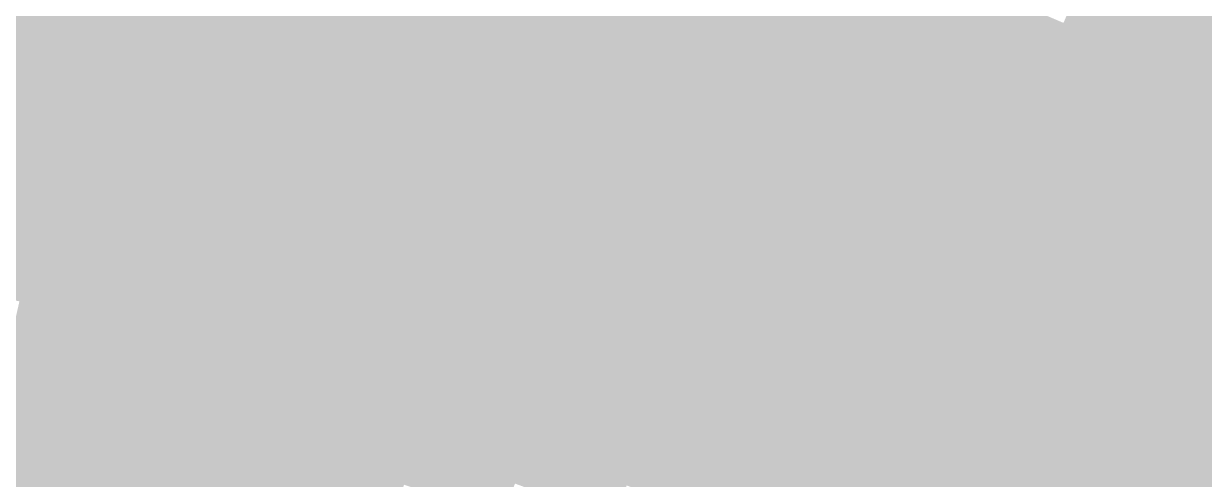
# Model space of a CAD drawing. Header units: inches. Extents: x -266 to 784, y -170 to 213.
# Drawn here: x 25.53 to 57.28, y 108.39 to 120.66 of the extents above; entities that cross this region are included whole.
import ezdxf

# ---------------------------------------------------------------- set-up
doc = ezdxf.new("R2010")
doc.units = ezdxf.units.IN
doc.header["$MEASUREMENT"] = 0

msp = doc.modelspace()

# ---------------------------------------------------------------- linework, layer by layer
at = {"color": 73, "true_color": 0xa5bb5d}
msp.add_solid([(33.605807, 121.435784), (33.87252, 122.39956), (36.575869, 120.574482), (36.866154, 121.531423)], dxfattribs=at)
at = {"color": 73, "true_color": 0xa4b65b}
msp.add_solid([(36.866154, 121.531423), (37.156439, 122.488363), (39.837581, 120.590079), (40.151263, 121.539607)], dxfattribs=at)
at = {"color": 55, "true_color": 0xa2b259}
msp.add_solid([(40.151263, 121.539607), (40.464945, 122.489135), (43.121901, 120.51764), (43.458791, 121.459184)], dxfattribs=at)
at = {"color": 55, "true_color": 0xa0ae56}
msp.add_solid([(43.458791, 121.459184), (43.795681, 122.400728), (46.42646, 120.356071), (46.786355, 121.289064)], dxfattribs=at)
at = {"color": 55, "true_color": 0x969d4e}
msp.add_solid([(53.897095, 121.589898), (54.302336, 122.504107), (56.864827, 120.230576), (57.292383, 121.134565)], dxfattribs=at)
at = {"color": 63, "true_color": 0xa8c361}
msp.add_solid([(27.168554, 120.987064), (27.387655, 121.962766), (30.129542, 120.283875), (30.372522, 121.253907)], dxfattribs=at)
at = {"color": 63, "true_color": 0xa7bf5f}
msp.add_solid([(30.372522, 121.253907), (30.615503, 122.223938), (33.339095, 120.472008), (33.605807, 121.435784)], dxfattribs=at)
at = {"color": 55, "true_color": 0x9eaa54}
msp.add_solid([(46.786355, 121.289064), (47.14625, 122.222057), (49.748846, 120.104339), (50.13153, 121.028219)], dxfattribs=at)
at = {"color": 55, "true_color": 0x9ca552}
msp.add_solid([(50.13153, 121.028219), (50.514213, 121.952098), (53.086612, 119.761478), (53.491853, 120.675688)], dxfattribs=at)
at = {"color": 63, "true_color": 0xaac863}
msp.add_solid([(23.99611, 120.636589), (24.1912, 121.617375), (26.949453, 120.011362), (27.168554, 120.987064)], dxfattribs=at)
at = {"color": 63, "true_color": 0xa9bf5f}
msp.add_solid([(33.339095, 120.472008), (33.605807, 121.435784), (36.285585, 119.617542), (36.575869, 120.574482)], dxfattribs=at)
at = {"color": 63, "true_color": 0xa8bb5d}
msp.add_solid([(36.575869, 120.574482), (36.866154, 121.531423), (39.523899, 119.640551), (39.837581, 120.590079)], dxfattribs=at)
at = {"color": 63, "true_color": 0xa6b65b}
msp.add_solid([(39.837581, 120.590079), (40.151263, 121.539607), (42.785011, 119.576096), (43.121901, 120.51764)], dxfattribs=at)
at = {"color": 55, "true_color": 0xa4b259}
msp.add_solid([(43.121901, 120.51764), (43.458791, 121.459184), (46.066565, 119.423078), (46.42646, 120.356071)], dxfattribs=at)
at = {"color": 55, "true_color": 0x9aa150}
msp.add_solid([(53.491853, 120.675688), (53.897095, 121.589898), (56.437272, 119.326587), (56.864827, 120.230576)], dxfattribs=at)
at = {"color": 63, "true_color": 0xacc863}
msp.add_solid([(26.949453, 120.011362), (27.168554, 120.987064), (29.886562, 119.313844), (30.129542, 120.283875)], dxfattribs=at)
at = {"color": 63, "true_color": 0xabc361}
msp.add_solid([(30.129542, 120.283875), (30.372522, 121.253907), (33.072382, 119.508232), (33.339095, 120.472008)], dxfattribs=at)
at = {"color": 55, "true_color": 0xa2ae56}
msp.add_solid([(46.42646, 120.356071), (46.786355, 121.289064), (49.366163, 119.18046), (49.748846, 120.104339)], dxfattribs=at)
at = {"color": 55, "true_color": 0xa0aa54}
msp.add_solid([(49.748846, 120.104339), (50.13153, 121.028219), (52.681371, 118.847268), (53.086612, 119.761478)], dxfattribs=at)
at = {"color": 55, "true_color": 0x989d4e}
msp.add_solid([(56.864827, 120.230576), (57.292383, 121.134565), (59.798307, 118.798832), (60.247918, 119.692056)], dxfattribs=at)
at = {"color": 55, "true_color": 0x9ea552}
msp.add_solid([(53.086612, 119.761478), (53.491853, 120.675688), (56.009717, 118.422597), (56.437272, 119.326587)], dxfattribs=at)
at = {"color": 63, "true_color": 0xadcc65}
msp.add_solid([(23.801019, 119.655804), (23.99611, 120.636589), (26.730351, 119.03566), (26.949453, 120.011362)], dxfattribs=at)
at = {"color": 63, "true_color": 0xadc361}
msp.add_solid([(33.072382, 119.508232), (33.339095, 120.472008), (35.9953, 118.660602), (36.285585, 119.617542)], dxfattribs=at)
at = {"color": 63, "true_color": 0xabbf5f}
msp.add_solid([(36.285585, 119.617542), (36.575869, 120.574482), (39.210218, 118.691023), (39.523899, 119.640551)], dxfattribs=at)
at = {"color": 63, "true_color": 0xaabb5d}
msp.add_solid([(39.523899, 119.640551), (39.837581, 120.590079), (42.448122, 118.634552), (42.785011, 119.576096)], dxfattribs=at)
at = {"color": 63, "true_color": 0xa8b65b}
msp.add_solid([(42.785011, 119.576096), (43.121901, 120.51764), (45.70667, 118.490085), (46.066565, 119.423078)], dxfattribs=at)
at = {"color": 55, "true_color": 0xa6b259}
msp.add_solid([(46.066565, 119.423078), (46.42646, 120.356071), (48.983479, 118.25658), (49.366163, 119.18046)], dxfattribs=at)
at = {"color": 63, "true_color": 0xaec863}
msp.add_solid([(29.886562, 119.313844), (30.129542, 120.283875), (32.805669, 118.544456), (33.072382, 119.508232)], dxfattribs=at)
at = {"color": 55, "true_color": 0xa4ae56}
msp.add_solid([(49.366163, 119.18046), (49.748846, 120.104339), (52.27613, 117.933058), (52.681371, 118.847268)], dxfattribs=at)
at = {"color": 55, "true_color": 0x9ca150}
msp.add_solid([(56.437272, 119.326587), (56.864827, 120.230576), (59.348696, 117.905608), (59.798307, 118.798832)], dxfattribs=at)
at = {"color": 63, "true_color": 0xb0cc65}
msp.add_solid([(26.730351, 119.03566), (26.949453, 120.011362), (29.643582, 118.343813), (29.886562, 119.313844)], dxfattribs=at)
at = {"color": 55, "true_color": 0xa2aa54}
msp.add_solid([(52.681371, 118.847268), (53.086612, 119.761478), (55.582162, 117.518608), (56.009717, 118.422597)], dxfattribs=at)
at = {"color": 63, "true_color": 0xb1d068}
msp.add_solid([(23.605929, 118.675019), (23.801019, 119.655804), (26.51125, 118.059958), (26.730351, 119.03566)], dxfattribs=at)
at = {"color": 63, "true_color": 0xb1c863}
msp.add_solid([(32.805669, 118.544456), (33.072382, 119.508232), (35.705015, 117.703661), (35.9953, 118.660602)], dxfattribs=at)
at = {"color": 63, "true_color": 0xafc361}
msp.add_solid([(35.9953, 118.660602), (36.285585, 119.617542), (38.896536, 117.741494), (39.210218, 118.691023)], dxfattribs=at)
at = {"color": 63, "true_color": 0xaebf5f}
msp.add_solid([(39.210218, 118.691023), (39.523899, 119.640551), (42.111232, 117.693008), (42.448122, 118.634552)], dxfattribs=at)
at = {"color": 63, "true_color": 0xacbb5d}
msp.add_solid([(42.448122, 118.634552), (42.785011, 119.576096), (45.346775, 117.557093), (45.70667, 118.490085)], dxfattribs=at)
at = {"color": 63, "true_color": 0xaab65b}
msp.add_solid([(45.70667, 118.490085), (46.066565, 119.423078), (48.600796, 117.332701), (48.983479, 118.25658)], dxfattribs=at)
at = {"color": 63, "true_color": 0xb2cc65}
msp.add_solid([(29.643582, 118.343813), (29.886562, 119.313844), (32.538956, 117.58068), (32.805669, 118.544456)], dxfattribs=at)
at = {"color": 63, "true_color": 0xa8b259}
msp.add_solid([(48.983479, 118.25658), (49.366163, 119.18046), (51.870888, 117.018849), (52.27613, 117.933058)], dxfattribs=at)
at = {"color": 55, "true_color": 0xa0a552}
msp.add_solid([(56.009717, 118.422597), (56.437272, 119.326587), (58.899084, 117.012383), (59.348696, 117.905608)], dxfattribs=at)
at = {"color": 63, "true_color": 0xb3d068}
msp.add_solid([(26.51125, 118.059958), (26.730351, 119.03566), (29.400602, 117.373782), (29.643582, 118.343813)], dxfattribs=at)
at = {"color": 55, "true_color": 0xa6ae56}
msp.add_solid([(52.27613, 117.933058), (52.681371, 118.847268), (55.154607, 116.614619), (55.582162, 117.518608)], dxfattribs=at)
at = {"color": 63, "true_color": 0xb5d46a}
msp.add_solid([(23.410839, 117.694234), (23.605929, 118.675019), (26.292149, 117.084256), (26.51125, 118.059958)], dxfattribs=at)
at = {"color": 63, "true_color": 0xb5cc65}
msp.add_solid([(32.538956, 117.58068), (32.805669, 118.544456), (35.414731, 116.746721), (35.705015, 117.703661)], dxfattribs=at)
at = {"color": 63, "true_color": 0xb3c863}
msp.add_solid([(35.705015, 117.703661), (35.9953, 118.660602), (38.582854, 116.791966), (38.896536, 117.741494)], dxfattribs=at)
at = {"color": 63, "true_color": 0xb2c361}
msp.add_solid([(38.896536, 117.741494), (39.210218, 118.691023), (41.774342, 116.751464), (42.111232, 117.693008)], dxfattribs=at)
at = {"color": 63, "true_color": 0xb0bf5f}
msp.add_solid([(42.111232, 117.693008), (42.448122, 118.634552), (44.98688, 116.6241), (45.346775, 117.557093)], dxfattribs=at)
at = {"color": 63, "true_color": 0xaebb5d}
msp.add_solid([(45.346775, 117.557093), (45.70667, 118.490085), (48.218112, 116.408821), (48.600796, 117.332701)], dxfattribs=at)
at = {"color": 63, "true_color": 0xb6d068}
msp.add_solid([(29.400602, 117.373782), (29.643582, 118.343813), (32.272244, 116.616904), (32.538956, 117.58068)], dxfattribs=at)
at = {"color": 63, "true_color": 0xacb65b}
msp.add_solid([(48.600796, 117.332701), (48.983479, 118.25658), (51.465647, 116.104639), (51.870888, 117.018849)], dxfattribs=at)
at = {"color": 55, "true_color": 0xa4aa54}
msp.add_solid([(55.582162, 117.518608), (56.009717, 118.422597), (58.449473, 116.119159), (58.899084, 117.012383)], dxfattribs=at)
at = {"color": 63, "true_color": 0xb7d46a}
msp.add_solid([(26.292149, 117.084256), (26.51125, 118.059958), (29.157622, 116.40375), (29.400602, 117.373782)], dxfattribs=at)
at = {"color": 63, "true_color": 0xaab259}
msp.add_solid([(51.870888, 117.018849), (52.27613, 117.933058), (54.727052, 115.71063), (55.154607, 116.614619)], dxfattribs=at)
at = {"color": 63, "true_color": 0xb8d96c}
msp.add_solid([(23.215748, 116.713448), (23.410839, 117.694234), (26.073048, 116.108553), (26.292149, 117.084256)], dxfattribs=at)
at = {"color": 63, "true_color": 0xb8d068}
msp.add_solid([(32.272244, 116.616904), (32.538956, 117.58068), (35.124446, 115.789781), (35.414731, 116.746721)], dxfattribs=at)
at = {"color": 63, "true_color": 0xb7cc65}
msp.add_solid([(35.414731, 116.746721), (35.705015, 117.703661), (38.269172, 115.842438), (38.582854, 116.791966)], dxfattribs=at)
at = {"color": 63, "true_color": 0xb6c863}
msp.add_solid([(38.582854, 116.791966), (38.896536, 117.741494), (41.437452, 115.80992), (41.774342, 116.751464)], dxfattribs=at)
at = {"color": 63, "true_color": 0xb4c361}
msp.add_solid([(41.774342, 116.751464), (42.111232, 117.693008), (44.626985, 115.691107), (44.98688, 116.6241)], dxfattribs=at)
at = {"color": 63, "true_color": 0xb2bf5f}
msp.add_solid([(44.98688, 116.6241), (45.346775, 117.557093), (47.835429, 115.484942), (48.218112, 116.408821)], dxfattribs=at)
at = {"color": 55, "true_color": 0xa8ae56}
msp.add_solid([(55.154607, 116.614619), (55.582162, 117.518608), (57.999862, 115.225935), (58.449473, 116.119159)], dxfattribs=at)
at = {"color": 63, "true_color": 0xbad46a}
msp.add_solid([(29.157622, 116.40375), (29.400602, 117.373782), (32.005531, 115.653128), (32.272244, 116.616904)], dxfattribs=at)
at = {"color": 63, "true_color": 0xb0bb5d}
msp.add_solid([(48.218112, 116.408821), (48.600796, 117.332701), (51.060406, 115.190429), (51.465647, 116.104639)], dxfattribs=at)
at = {"color": 63, "true_color": 0xbbd96c}
msp.add_solid([(26.073048, 116.108553), (26.292149, 117.084256), (28.914641, 115.433719), (29.157622, 116.40375)], dxfattribs=at)
at = {"color": 63, "true_color": 0xafb65b}
msp.add_solid([(51.465647, 116.104639), (51.870888, 117.018849), (54.299497, 114.80664), (54.727052, 115.71063)], dxfattribs=at)
at = {"color": 63, "true_color": 0xbcdd6e}
msp.add_solid([(23.020658, 115.732663), (23.215748, 116.713448), (25.853946, 115.132851), (26.073048, 116.108553)], dxfattribs=at)
at = {"color": 63, "true_color": 0xbcd46a}
msp.add_solid([(32.005531, 115.653128), (32.272244, 116.616904), (34.834161, 114.83284), (35.124446, 115.789781)], dxfattribs=at)
at = {"color": 63, "true_color": 0xbbd068}
msp.add_solid([(35.124446, 115.789781), (35.414731, 116.746721), (37.955491, 114.89291), (38.269172, 115.842438)], dxfattribs=at)
at = {"color": 63, "true_color": 0xb9cc65}
msp.add_solid([(38.269172, 115.842438), (38.582854, 116.791966), (41.100562, 114.868376), (41.437452, 115.80992)], dxfattribs=at)
at = {"color": 63, "true_color": 0xb8c863}
msp.add_solid([(41.437452, 115.80992), (41.774342, 116.751464), (44.267089, 114.758114), (44.626985, 115.691107)], dxfattribs=at)
at = {"color": 63, "true_color": 0xb6c361}
msp.add_solid([(44.626985, 115.691107), (44.98688, 116.6241), (47.452746, 114.561062), (47.835429, 115.484942)], dxfattribs=at)
at = {"color": 63, "true_color": 0xadb259}
msp.add_solid([(54.727052, 115.71063), (55.154607, 116.614619), (57.55025, 114.332711), (57.999862, 115.225935)], dxfattribs=at)
at = {"color": 63, "true_color": 0xbdd96c}
msp.add_solid([(28.914641, 115.433719), (29.157622, 116.40375), (31.738818, 114.689352), (32.005531, 115.653128)], dxfattribs=at)
at = {"color": 63, "true_color": 0xb5bf5f}
msp.add_solid([(47.835429, 115.484942), (48.218112, 116.408821), (50.655164, 114.276219), (51.060406, 115.190429)], dxfattribs=at)
at = {"color": 53, "true_color": 0xbfdd6e}
msp.add_solid([(25.853946, 115.132851), (26.073048, 116.108553), (28.671661, 114.463688), (28.914641, 115.433719)], dxfattribs=at)
at = {"color": 63, "true_color": 0xb3bb5d}
msp.add_solid([(51.060406, 115.190429), (51.465647, 116.104639), (53.871942, 113.902651), (54.299497, 114.80664)], dxfattribs=at)
at = {"color": 53, "true_color": 0xc0e170}
msp.add_solid([(22.825568, 114.751878), (23.020658, 115.732663), (25.634845, 114.157149), (25.853946, 115.132851)], dxfattribs=at)
at = {"color": 53, "true_color": 0xc0d96c}
msp.add_solid([(31.738818, 114.689352), (32.005531, 115.653128), (34.543877, 113.8759), (34.834161, 114.83284)], dxfattribs=at)
at = {"color": 53, "true_color": 0xbfd46a}
msp.add_solid([(34.834161, 114.83284), (35.124446, 115.789781), (37.641809, 113.943382), (37.955491, 114.89291)], dxfattribs=at)
at = {"color": 63, "true_color": 0xbdd068}
msp.add_solid([(37.955491, 114.89291), (38.269172, 115.842438), (40.763672, 113.926832), (41.100562, 114.868376)], dxfattribs=at)
at = {"color": 63, "true_color": 0xbccc65}
msp.add_solid([(41.100562, 114.868376), (41.437452, 115.80992), (43.907194, 113.825121), (44.267089, 114.758114)], dxfattribs=at)
at = {"color": 63, "true_color": 0xbac863}
msp.add_solid([(44.267089, 114.758114), (44.626985, 115.691107), (47.070062, 113.637182), (47.452746, 114.561062)], dxfattribs=at)
at = {"color": 63, "true_color": 0xb1b65b}
msp.add_solid([(54.299497, 114.80664), (54.727052, 115.71063), (57.100639, 113.439486), (57.55025, 114.332711)], dxfattribs=at)
at = {"color": 53, "true_color": 0xc1dd6e}
msp.add_solid([(28.671661, 114.463688), (28.914641, 115.433719), (31.472105, 113.725576), (31.738818, 114.689352)], dxfattribs=at)
at = {"color": 63, "true_color": 0xb9c361}
msp.add_solid([(47.452746, 114.561062), (47.835429, 115.484942), (50.249923, 113.36201), (50.655164, 114.276219)], dxfattribs=at)
at = {"color": 53, "true_color": 0xc2e170}
msp.add_solid([(25.634845, 114.157149), (25.853946, 115.132851), (28.428681, 113.493657), (28.671661, 114.463688)], dxfattribs=at)
at = {"color": 63, "true_color": 0xb7bf5f}
msp.add_solid([(50.655164, 114.276219), (51.060406, 115.190429), (53.444387, 112.998662), (53.871942, 113.902651)], dxfattribs=at)
at = {"color": 53, "true_color": 0xc3e572}
msp.add_solid([(22.630477, 113.771093), (22.825568, 114.751878), (25.415744, 113.181447), (25.634845, 114.157149)], dxfattribs=at)
at = {"color": 53, "true_color": 0xc4dd6e}
msp.add_solid([(31.472105, 113.725576), (31.738818, 114.689352), (34.253592, 112.91896), (34.543877, 113.8759)], dxfattribs=at)
at = {"color": 53, "true_color": 0xc2d96c}
msp.add_solid([(34.543877, 113.8759), (34.834161, 114.83284), (37.328127, 112.993853), (37.641809, 113.943382)], dxfattribs=at)
at = {"color": 53, "true_color": 0xc1d46a}
msp.add_solid([(37.641809, 113.943382), (37.955491, 114.89291), (40.426782, 112.985288), (40.763672, 113.926832)], dxfattribs=at)
at = {"color": 53, "true_color": 0xc0d068}
msp.add_solid([(40.763672, 113.926832), (41.100562, 114.868376), (43.547299, 112.892129), (43.907194, 113.825121)], dxfattribs=at)
at = {"color": 63, "true_color": 0xbecc65}
msp.add_solid([(43.907194, 113.825121), (44.267089, 114.758114), (46.687379, 112.713303), (47.070062, 113.637182)], dxfattribs=at)
at = {"color": 63, "true_color": 0xb5bb5d}
msp.add_solid([(53.871942, 113.902651), (54.299497, 114.80664), (56.651028, 112.546262), (57.100639, 113.439486)], dxfattribs=at)
at = {"color": 53, "true_color": 0xc5e170}
msp.add_solid([(28.428681, 113.493657), (28.671661, 114.463688), (31.205393, 112.7618), (31.472105, 113.725576)], dxfattribs=at)
at = {"color": 63, "true_color": 0xbdc863}
msp.add_solid([(47.070062, 113.637182), (47.452746, 114.561062), (49.844682, 112.4478), (50.249923, 113.36201)], dxfattribs=at)
at = {"color": 63, "true_color": 0xb3b65b}
msp.add_solid([(57.100639, 113.439486), (57.55025, 114.332711), (59.867386, 112.004001), (60.338782, 112.885922)], dxfattribs=at)
at = {"color": 53, "true_color": 0xc6e572}
msp.add_solid([(25.415744, 113.181447), (25.634845, 114.157149), (28.185701, 112.523625), (28.428681, 113.493657)], dxfattribs=at)
at = {"color": 63, "true_color": 0xbbc361}
msp.add_solid([(50.249923, 113.36201), (50.655164, 114.276219), (53.016832, 112.094672), (53.444387, 112.998662)], dxfattribs=at)
at = {"color": 53, "true_color": 0xc8e170}
msp.add_solid([(31.205393, 112.7618), (31.472105, 113.725576), (33.963307, 111.962019), (34.253592, 112.91896)], dxfattribs=at)
at = {"color": 53, "true_color": 0xc6dd6e}
msp.add_solid([(34.253592, 112.91896), (34.543877, 113.8759), (37.014445, 112.044325), (37.328127, 112.993853)], dxfattribs=at)
at = {"color": 53, "true_color": 0xc5d96c}
msp.add_solid([(37.328127, 112.993853), (37.641809, 113.943382), (40.089893, 112.043744), (40.426782, 112.985288)], dxfattribs=at)
at = {"color": 53, "true_color": 0xc4d46a}
msp.add_solid([(40.426782, 112.985288), (40.763672, 113.926832), (43.187404, 111.959136), (43.547299, 112.892129)], dxfattribs=at)
at = {"color": 53, "true_color": 0xc2d068}
msp.add_solid([(43.547299, 112.892129), (43.907194, 113.825121), (46.304695, 111.789423), (46.687379, 112.713303)], dxfattribs=at)
at = {"color": 63, "true_color": 0xb9bf5f}
msp.add_solid([(53.444387, 112.998662), (53.871942, 113.902651), (56.201416, 111.653038), (56.651028, 112.546262)], dxfattribs=at)
at = {"color": 53, "true_color": 0xc9e572}
msp.add_solid([(28.185701, 112.523625), (28.428681, 113.493657), (30.93868, 111.798024), (31.205393, 112.7618)], dxfattribs=at)
at = {"color": 53, "true_color": 0xc1cc65}
msp.add_solid([(46.687379, 112.713303), (47.070062, 113.637182), (49.43944, 111.53359), (49.844682, 112.4478)], dxfattribs=at)
at = {"color": 53, "true_color": 0xbfc863}
msp.add_solid([(49.844682, 112.4478), (50.249923, 113.36201), (52.589276, 111.190683), (53.016832, 112.094672)], dxfattribs=at)
at = {"color": 63, "true_color": 0xb7bb5d}
msp.add_solid([(56.651028, 112.546262), (57.100639, 113.439486), (59.395989, 111.122079), (59.867386, 112.004001)], dxfattribs=at)
at = {"color": 71, "true_color": 0xcaea74}
msp.add_solid([(25.196643, 112.205745), (25.415744, 113.181447), (27.942721, 111.553594), (28.185701, 112.523625)], dxfattribs=at)
at = {"color": 53, "true_color": 0xcbe572}
msp.add_solid([(30.93868, 111.798024), (31.205393, 112.7618), (33.673023, 111.005079), (33.963307, 111.962019)], dxfattribs=at)
at = {"color": 53, "true_color": 0xcae170}
msp.add_solid([(33.963307, 111.962019), (34.253592, 112.91896), (36.700764, 111.094797), (37.014445, 112.044325)], dxfattribs=at)
at = {"color": 53, "true_color": 0xc9dd6e}
msp.add_solid([(37.014445, 112.044325), (37.328127, 112.993853), (39.753003, 111.1022), (40.089893, 112.043744)], dxfattribs=at)
at = {"color": 53, "true_color": 0xc8d96c}
msp.add_solid([(40.089893, 112.043744), (40.426782, 112.985288), (42.827509, 111.026143), (43.187404, 111.959136)], dxfattribs=at)
at = {"color": 53, "true_color": 0xc6d46a}
msp.add_solid([(43.187404, 111.959136), (43.547299, 112.892129), (45.922012, 110.865544), (46.304695, 111.789423)], dxfattribs=at)
at = {"color": 63, "true_color": 0xbdc361}
msp.add_solid([(53.016832, 112.094672), (53.444387, 112.998662), (55.751805, 110.759813), (56.201416, 111.653038)], dxfattribs=at)
at = {"color": 71, "true_color": 0xccea74}
msp.add_solid([(27.942721, 111.553594), (28.185701, 112.523625), (30.671967, 110.834248), (30.93868, 111.798024)], dxfattribs=at)
at = {"color": 53, "true_color": 0xc5d068}
msp.add_solid([(46.304695, 111.789423), (46.687379, 112.713303), (49.034199, 110.61938), (49.43944, 111.53359)], dxfattribs=at)
at = {"color": 53, "true_color": 0xc3cc65}
msp.add_solid([(49.43944, 111.53359), (49.844682, 112.4478), (52.161721, 110.286694), (52.589276, 111.190683)], dxfattribs=at)
at = {"color": 63, "true_color": 0xbbbf5f}
msp.add_solid([(56.201416, 111.653038), (56.651028, 112.546262), (58.924592, 110.240158), (59.395989, 111.122079)], dxfattribs=at)
at = {"color": 71, "true_color": 0xcdee76}
msp.add_solid([(24.977541, 111.230043), (25.196643, 112.205745), (27.699741, 110.583563), (27.942721, 111.553594)], dxfattribs=at)
at = {"color": 53, "true_color": 0xc1c863}
msp.add_solid([(52.589276, 111.190683), (53.016832, 112.094672), (55.302194, 109.866589), (55.751805, 110.759813)], dxfattribs=at)
at = {"color": 61, "true_color": 0xcfea74}
msp.add_solid([(30.671967, 110.834248), (30.93868, 111.798024), (33.382738, 110.048139), (33.673023, 111.005079)], dxfattribs=at)
at = {"color": 53, "true_color": 0xcee572}
msp.add_solid([(33.673023, 111.005079), (33.963307, 111.962019), (36.387082, 110.145269), (36.700764, 111.094797)], dxfattribs=at)
at = {"color": 53, "true_color": 0xcde170}
msp.add_solid([(36.700764, 111.094797), (37.014445, 112.044325), (39.416113, 110.160656), (39.753003, 111.1022)], dxfattribs=at)
at = {"color": 53, "true_color": 0xccdd6e}
msp.add_solid([(39.753003, 111.1022), (40.089893, 112.043744), (42.467614, 110.09315), (42.827509, 111.026143)], dxfattribs=at)
at = {"color": 53, "true_color": 0xcad96c}
msp.add_solid([(42.827509, 111.026143), (43.187404, 111.959136), (45.539328, 109.941664), (45.922012, 110.865544)], dxfattribs=at)
at = {"color": 53, "true_color": 0xc9d46a}
msp.add_solid([(45.922012, 110.865544), (46.304695, 111.789423), (48.628958, 109.705171), (49.034199, 110.61938)], dxfattribs=at)
at = {"color": 61, "true_color": 0xd0ee76}
msp.add_solid([(27.699741, 110.583563), (27.942721, 111.553594), (30.405254, 109.870471), (30.671967, 110.834248)], dxfattribs=at)
at = {"color": 53, "true_color": 0xc7d068}
msp.add_solid([(49.034199, 110.61938), (49.43944, 111.53359), (51.734166, 109.382704), (52.161721, 110.286694)], dxfattribs=at)
at = {"color": 53, "true_color": 0xbfc361}
msp.add_solid([(55.751805, 110.759813), (56.201416, 111.653038), (58.453195, 109.358237), (58.924592, 110.240158)], dxfattribs=at)
at = {"color": 61, "true_color": 0xd1f279}
msp.add_solid([(24.75844, 110.254341), (24.977541, 111.230043), (27.45676, 109.613532), (27.699741, 110.583563)], dxfattribs=at)
at = {"color": 53, "true_color": 0xc5cc65}
msp.add_solid([(52.161721, 110.286694), (52.589276, 111.190683), (54.852582, 108.973365), (55.302194, 109.866589)], dxfattribs=at)
at = {"color": 61, "true_color": 0xd3ee76}
msp.add_solid([(30.405254, 109.870471), (30.671967, 110.834248), (33.092453, 109.091198), (33.382738, 110.048139)], dxfattribs=at)
at = {"color": 61, "true_color": 0xd2ea74}
msp.add_solid([(33.382738, 110.048139), (33.673023, 111.005079), (36.0734, 109.195741), (36.387082, 110.145269)], dxfattribs=at)
at = {"color": 53, "true_color": 0xd1e572}
msp.add_solid([(36.387082, 110.145269), (36.700764, 111.094797), (39.079223, 109.219112), (39.416113, 110.160656)], dxfattribs=at)
at = {"color": 53, "true_color": 0xcfe170}
msp.add_solid([(39.416113, 110.160656), (39.753003, 111.1022), (42.107719, 109.160157), (42.467614, 110.09315)], dxfattribs=at)
at = {"color": 53, "true_color": 0xcedd6e}
msp.add_solid([(42.467614, 110.09315), (42.827509, 111.026143), (45.156645, 109.017785), (45.539328, 109.941664)], dxfattribs=at)
at = {"color": 53, "true_color": 0xcdd96c}
msp.add_solid([(45.539328, 109.941664), (45.922012, 110.865544), (48.223716, 108.790961), (48.628958, 109.705171)], dxfattribs=at)
at = {"color": 61, "true_color": 0xd4f279}
msp.add_solid([(27.45676, 109.613532), (27.699741, 110.583563), (30.138542, 108.906695), (30.405254, 109.870471)], dxfattribs=at)
at = {"color": 53, "true_color": 0xcbd46a}
msp.add_solid([(48.628958, 109.705171), (49.034199, 110.61938), (51.306611, 108.478715), (51.734166, 109.382704)], dxfattribs=at)
at = {"color": 53, "true_color": 0xc4c863}
msp.add_solid([(55.302194, 109.866589), (55.751805, 110.759813), (57.981799, 108.476316), (58.453195, 109.358237)], dxfattribs=at)
at = {"color": 61, "true_color": 0xd5f67b}
msp.add_solid([(24.539339, 109.278639), (24.75844, 110.254341), (27.21378, 108.6435), (27.45676, 109.613532)], dxfattribs=at)
at = {"color": 53, "true_color": 0xcad068}
msp.add_solid([(51.734166, 109.382704), (52.161721, 110.286694), (54.402971, 108.08014), (54.852582, 108.973365)], dxfattribs=at)
at = {"color": 61, "true_color": 0xd7f279}
msp.add_solid([(30.138542, 108.906695), (30.405254, 109.870471), (32.802169, 108.134258), (33.092453, 109.091198)], dxfattribs=at)
at = {"color": 61, "true_color": 0xd6ee76}
msp.add_solid([(33.092453, 109.091198), (33.382738, 110.048139), (35.759718, 108.246213), (36.0734, 109.195741)], dxfattribs=at)
at = {"color": 61, "true_color": 0xd5ea74}
msp.add_solid([(36.0734, 109.195741), (36.387082, 110.145269), (38.742333, 108.277567), (39.079223, 109.219112)], dxfattribs=at)
at = {"color": 53, "true_color": 0xd3e572}
msp.add_solid([(39.079223, 109.219112), (39.416113, 110.160656), (41.747824, 108.227165), (42.107719, 109.160157)], dxfattribs=at)
at = {"color": 53, "true_color": 0xd2e170}
msp.add_solid([(42.107719, 109.160157), (42.467614, 110.09315), (44.773962, 108.093905), (45.156645, 109.017785)], dxfattribs=at)
at = {"color": 53, "true_color": 0xd1dd6e}
msp.add_solid([(45.156645, 109.017785), (45.539328, 109.941664), (47.818475, 107.876751), (48.223716, 108.790961)], dxfattribs=at)
at = {"color": 53, "true_color": 0xc8cc65}
msp.add_solid([(54.852582, 108.973365), (55.302194, 109.866589), (57.510402, 107.594394), (57.981799, 108.476316)], dxfattribs=at)
at = {"color": 61, "true_color": 0xd8f67b}
msp.add_solid([(27.21378, 108.6435), (27.45676, 109.613532), (29.871829, 107.942919), (30.138542, 108.906695)], dxfattribs=at)
at = {"color": 53, "true_color": 0xcfd96c}
msp.add_solid([(48.223716, 108.790961), (48.628958, 109.705171), (50.879056, 107.574726), (51.306611, 108.478715)], dxfattribs=at)
at = {"color": 61, "true_color": 0xd8fb7d}
msp.add_solid([(24.320238, 108.302936), (24.539339, 109.278639), (26.9708, 107.673469), (27.21378, 108.6435)], dxfattribs=at)
at = {"color": 53, "true_color": 0xced46a}
msp.add_solid([(51.306611, 108.478715), (51.734166, 109.382704), (53.95336, 107.186916), (54.402971, 108.08014)], dxfattribs=at)
at = {"color": 61, "true_color": 0xd9f279}
msp.add_solid([(32.802169, 108.134258), (33.092453, 109.091198), (35.446037, 107.296684), (35.759718, 108.246213)], dxfattribs=at)
at = {"color": 61, "true_color": 0xd8ee76}
msp.add_solid([(35.759718, 108.246213), (36.0734, 109.195741), (38.405443, 107.336023), (38.742333, 108.277567)], dxfattribs=at)
at = {"color": 61, "true_color": 0xd7ea74}
msp.add_solid([(38.742333, 108.277567), (39.079223, 109.219112), (41.387929, 107.294172), (41.747824, 108.227165)], dxfattribs=at)
at = {"color": 53, "true_color": 0xd6e572}
msp.add_solid([(41.747824, 108.227165), (42.107719, 109.160157), (44.391278, 107.170026), (44.773962, 108.093905)], dxfattribs=at)
at = {"color": 53, "true_color": 0xd5e170}
msp.add_solid([(44.773962, 108.093905), (45.156645, 109.017785), (47.413234, 106.962541), (47.818475, 107.876751)], dxfattribs=at)
at = {"color": 53, "true_color": 0xccd068}
msp.add_solid([(54.402971, 108.08014), (54.852582, 108.973365), (57.039005, 106.712473), (57.510402, 107.594394)], dxfattribs=at)
at = {"color": 61, "true_color": 0xdbfb7d}
msp.add_solid([(26.9708, 107.673469), (27.21378, 108.6435), (29.605116, 106.979143), (29.871829, 107.942919)], dxfattribs=at)
at = {"color": 61, "true_color": 0xdaf67b}
msp.add_solid([(29.871829, 107.942919), (30.138542, 108.906695), (32.511884, 107.177318), (32.802169, 108.134258)], dxfattribs=at)
at = {"color": 53, "true_color": 0xd3dd6e}
msp.add_solid([(47.818475, 107.876751), (48.223716, 108.790961), (50.451501, 106.670737), (50.879056, 107.574726)], dxfattribs=at)
at = {"color": 53, "true_color": 0xd2d96c}
msp.add_solid([(50.879056, 107.574726), (51.306611, 108.478715), (53.503748, 106.293692), (53.95336, 107.186916)], dxfattribs=at)

doc.saveas('drawing.dxf')
